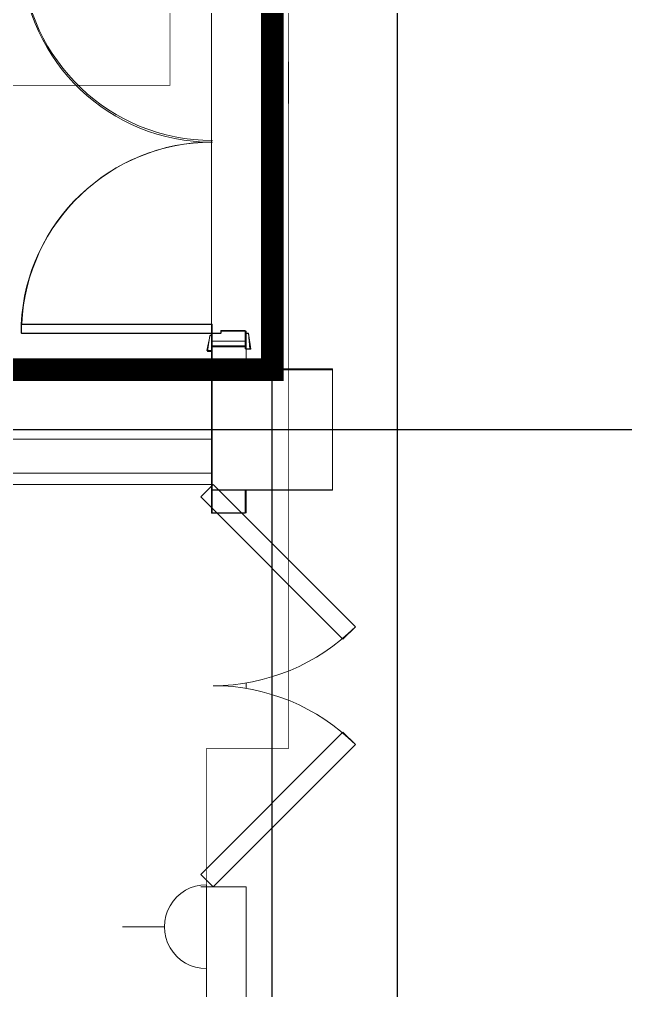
# Model space of a CAD drawing. Header units: metres. Extents: x 75097 to 220695, y -1557923 to -1361206.
# Drawn here: x 106701 to 109367, y -1391803 to -1387533 of the extents above; entities that cross this region are included whole.
import ezdxf

# ---------------------------------------------------------------- set-up
doc = ezdxf.new("R2010")
doc.units = ezdxf.units.M
doc.linetypes.add('DASHED2', pattern=[0.375, 0.25, -0.125])
doc.layers.get('0').update_dxf_attribs({"lineweight": 0})
for name, color, linetype, lineweight in [('A-100 - Copy$0$01-Ground Floor$0$RE.A-opening-wood-door', 8, 'Continuous', 0), ('A-100 - Copy$0$Structure', 8, 'Continuous', 9), ('A-100 - Copy$0$Walls', 8, 'Continuous', 0), ('A-100 - Copy$0$Wooden Joinery', 8, 'Continuous', 0)]:
    doc.layers.add(name, color=color, linetype=linetype, lineweight=lineweight)
doc.layers.add('A-100 - Copy$0$axes', color=8, linetype='Continuous')
doc.layers.add('A-100 - Copy$0$PDF_Geometry', color=8, linetype='Continuous')
doc.layers.add('E-POWR', color=7, linetype='Continuous', lineweight=9, true_color=0x4e7e3e)

# ---------------------------------------------------------------- blocks, each defined once
blk = doc.blocks.new('NORMAL SOCKET')
at = {"layer": 'E-POWR'}
for p, q in [((0, 307.7), (0, 615.4)), ((-307.7, 0), (307.7, 0))]:
    blk.add_line(p, q, dxfattribs=at)
blk.add_ellipse((0, 0), major_axis=(32.8, 305.9), ratio=1, start_param=4.81904, end_param=7.960633, dxfattribs=at)
blk = doc.blocks.new('A-100 - Copy$0$A$C009F45C9')
at = {"layer": 'A-100 - Copy$0$Wooden Joinery'}
for p, q in [((844, -1650), (754, -1650)), ((724, -1690), (724, -1680)), ((744, -1690), (724, -1690)), ((744, -1690), (744, -1680)), ((844, -1670), (754, -1670)), ((884, -1690), (844, -1690)), ((844, -1700), (844, -1690)), ((854, -1690), (854, -1680)), ((874, -1690), (874, -1680)), ((884, -1700), (884, -1690)), ((724, -1750), (724, -1760)), ((744, -1750), (724, -1750)), ((744, -1750), (744, -1760)), ((844, -1740), (844, -1750)), ((884, -1750), (844, -1750)), ((854, -1750), (854, -1760)), ((874, -1750), (874, -1760)), ((884, -1740), (884, -1750)), ((844, -1770), (754, -1770)), ((844, -1790), (754, -1790))]:
    blk.add_line(p, q, dxfattribs=at)
for points in [[(-75, -60), (-85, -60), (-95, 10), (-75, 10)], [(75, -50), (85, -50), (95, 20), (75, 20)], [(75, -100), (914, -100), (914, -60), (75, -60)], [(75, -1700), (914, -1700), (914, -1740), (75, -1740)], [(75, -1700), (914, -1700), (914, -1740), (75, -1740)], [(-75, -1740), (-85, -1740), (-95, -1810), (-75, -1810)], [(75, -1750), (85, -1750), (95, -1820), (75, -1820)]]:
    blk.add_lwpolyline(points, close=True, dxfattribs=at)
for points in [[(75, -25), (-75, -25), (-75, 0), (75, 0), (75, -25)], [(75, -25), (75, -60), (35, -60), (35, -70), (-75, -70), (-75, -25), (75, -25)], [(75, -1775), (75, -1740), (35, -1740), (35, -1730), (-75, -1730), (-75, -1775), (75, -1775)], [(75, -1775), (-75, -1775), (-75, -1800), (75, -1800), (75, -1775)]]:
    blk.add_lwpolyline(points, dxfattribs=at)
for centre, radius, start, end in [((75, -60), 840, 270, 357.2706), ((75, -1740), 840, 2.7294, 90), ((754, -1680), 30, 90, 180), ((844, -1680), 30, 0, 90), ((754, -1680), 10, 90, 180), ((844, -1680), 10, 0, 90), ((754, -1760), 30, 180, 270), ((754, -1760), 10, 180, 270), ((844, -1760), 10, 270, 0), ((844, -1760), 30, 270, 0)]:
    blk.add_arc(centre, radius, start, end, dxfattribs=at)
blk = doc.blocks.new('A-100 - Copy$0$A$C02230961')
at = {"layer": 'A-100 - Copy$0$PDF_Geometry', "lineweight": 5, "elevation": -2.4}
for points in [[(11262.7, -8355.8), (7463.2, -8355.8), (7463.2, -7978.5), (6931, -7978.5), (6931, -22687.1), (4532.3, -22687.1)], [(4133.2, -22836.3), (6931, -22836.3), (6931, -23011.5), (7079.2, -23011.5), (7079.2, -22910.4), (7079.2, -23011.5)]]:
    blk.add_lwpolyline(points, dxfattribs=at)
for points in [[(6095.5, -22222.2), (6931, -22222.2), (6931, -22181.8), (6095.5, -22181.8)], [(6931, -22228.9), (6924.2, -22228.9), (6910.7, -22296.3), (6931, -22296.3)], [(6931, -22255.9), (7079.2, -22255.9), (7079.2, -22208.7), (6971.4, -22208.7), (6971.4, -22222.2), (6931, -22222.2), (6931, -22255.9), (7079.2, -22255.9), (7079.2, -22276.1), (6931, -22276.1)], [(7079.2, -22222.2), (7092.7, -22222.2), (7099.4, -22289.6), (7079.2, -22289.6)], [(6931, -22909.5), (7463.2, -22909.5), (7463.2, -22377.2), (6931, -22377.2)]]:
    blk.add_lwpolyline(points, close=True, dxfattribs=at)
at = {"layer": 'A-100 - Copy$0$PDF_Geometry', "lineweight": 5}
for centre, start, end in [((6934.3, -20534.4, -2.4), 182.7304, 269.9998), ((6934.3, -22218.8, -2.4), 90.0002, 177.2696)]:
    blk.add_arc(centre, 838.9, start, end, dxfattribs=at)
at = {"layer": 'A-100 - Copy$0$Structure', "elevation": -4.7}
blk.add_lwpolyline([(6933, -22910.9), (7463, -22910.9), (7463, -22380.9), (6933, -22380.9)], close=True, dxfattribs=at)
at = {"layer": 'A-100 - Copy$0$Walls'}
for points, elevation in [([(7083, -22380.9), (7083, -22280.9), (6933, -22280.9), (6933, -22380.9)], -4.7), ([(6933, -22685.9), (-40, -22685.9)], 2.4), ([(6933, -22835.9), (-40, -22835.9)], 2.4), ([(7083, -22910.9), (7083, -23010.9), (6933, -23010.9), (6933, -22910.9)], -4.7)]:
    blk.add_lwpolyline(points, dxfattribs=dict(at, elevation=elevation))
at = {"layer": 'A-100 - Copy$0$Wooden Joinery', "rotation": 180}
blk.add_blockref('A-100 - Copy$0$A$C009F45C9', (7008, -22280.9, -4.7), dxfattribs=at)
blk = doc.blocks.new('A-100 - Copy')
at = {"layer": 'A-100 - Copy$0$01-Ground Floor$0$RE.A-opening-wood-door', "linetype": 'ByBlock', "elevation": 0}
for points in [[(108178.5, -1390203.1), (107553.1, -1389577.7), (107498.3, -1389632.5), (108123.7, -1390257.9)], [(108178.5, -1390721.2), (107553.1, -1391346.5), (107498.3, -1391291.7), (108123.7, -1390666.3)]]:
    blk.add_lwpolyline(points, close=True, dxfattribs=at)
at = {"layer": 'A-100 - Copy$0$01-Ground Floor$0$RE.A-opening-wood-door', "linetype": 'ByBlock'}
for centre, start, end in [((107553.1, -1389577.7, 0), 270, 314.9984), ((107553.1, -1391346.5, 0), 45.0016, 90)]:
    blk.add_arc(centre, 884.4, start, end, dxfattribs=at)
at = {"layer": 'A-100 - Copy$0$axes'}
for p, q in [((107813.3, -1477297.4, 0), (107813.3, -1366691.8, 0)), ((108363.3, -1477297.4, 0), (108363.3, -1366691.8, 0)), ((119297.1, -1389337.7, 0), (95545.4, -1389337.7, 0))]:
    blk.add_line(p, q, dxfattribs=at)
at = {"layer": 'A-100 - Copy$0$Structure', "elevation": -2.4}
blk.add_lwpolyline([(107548.3, -1389602.7), (108078.3, -1389602.7), (108078.3, -1389072.7), (107548.3, -1389072.7)], close=True, dxfattribs=at)
at = {"layer": 'A-100 - Copy$0$Walls'}
blk.add_line((107498.3, -1389577.7, 0), (107548.3, -1389577.7, -2.4), dxfattribs=at)
for points, elevation in [([(107698.3, -1389072.7), (107698.3, -1388972.7), (107548.3, -1388972.7), (107548.3, -1389072.7)], -2.4), ([(107548.3, -1389377.7), (100575.3, -1389377.7)], 4.7), ([(100575.3, -1389577.7), (107498.3, -1389577.7)], 0), ([(107523.3, -1391346.5), (107523.3, -1393551.7), (100575.3, -1393551.7), (100575.3, -1389602.7)], 0), ([(107698.3, -1390450.1), (107698.3, -1390474.1)], 0), ([(107498.3, -1391346.5), (107698.3, -1391346.5)], 0), ([(107698.3, -1391346.5), (107698.3, -1393672.7)], 0)]:
    blk.add_lwpolyline(points, dxfattribs=dict(at, elevation=elevation))
blk.add_blockref('A-100 - Copy$0$A$C02230961', (100615.3, -1366691.8, 2.4))
at = {"layer": 'A-100 - Copy$0$Wooden Joinery', "rotation": 180}
blk.add_blockref('A-100 - Copy$0$A$C009F45C9', (107623.3, -1388972.7, -2.4), dxfattribs=at)

msp = doc.modelspace()

# ---------------------------------------------------------------- linework, layer by layer
at = {"layer": 'E-POWR', "color": 240, "linetype": 'DASHED2', "ltscale": 500, "true_color": 0xf10e52, "const_width": 100}
msp.add_lwpolyline([(99709.5, -1369406.3), (116033, -1369406.3), (116033, -1375232.9), (107813.3, -1375232.9), (107813.3, -1389072.7), (105210.1, -1389072.7), (105210.1, -1388615.8), (102724.5, -1388615.8), (102724.5, -1389463.8), (99709.5, -1389463.8), (99709.5, -1369406.3)], dxfattribs=at)
at = {"layer": 'E-POWR', "const_width": 3}
for points in [[(107882.9, -1385734), (107882.9, -1386259.7), (107363.7, -1386259.7), (107363.7, -1387822.9), (104888.9, -1387822.9), (104888.9, -1386115.2), (103803.9, -1386115.2), (103514.7, -1386115.2), (103514.7, -1388494.3), (100759.9, -1388494.3), (100759.9, -1381816.2), (100746.6, -1377388.4), (102060.9, -1377388.4), (103176.8, -1377387.3), (103176.8, -1376015), (107361.7, -1376015), (107361.7, -1374863), (111107.9, -1374863)], [(114868.7, -1381427.7), (114868.7, -1389323.9), (110435.9, -1389323.9), (110435.9, -1387490.2), (107884.6, -1387490.2), (107883.4, -1390739.2), (107523.3, -1390739.2), (107523.3, -1391521.8), (107523.3, -1392072.1), (107882.6, -1392072.1), (107881.8, -1393321.9), (107881.8, -1396908.5), (107741.4, -1396908.5), (107741.4, -1397726.9), (107743.7, -1398319.2)]]:
    msp.add_lwpolyline(points, dxfattribs=at)

# ---------------------------------------------------------------- block references
at = {"layer": 'E-POWR', "color": 85, "xscale": 0.6, "yscale": 0.6, "zscale": 0.6, "rotation": 90}
msp.add_blockref('NORMAL SOCKET', (107523.3, -1391521.8, 0), dxfattribs=at)

# ---------------------------------------------------------------- next in the draw order: block references
msp.add_blockref('A-100 - Copy', (0, 0))

doc.saveas('drawing.dxf')
